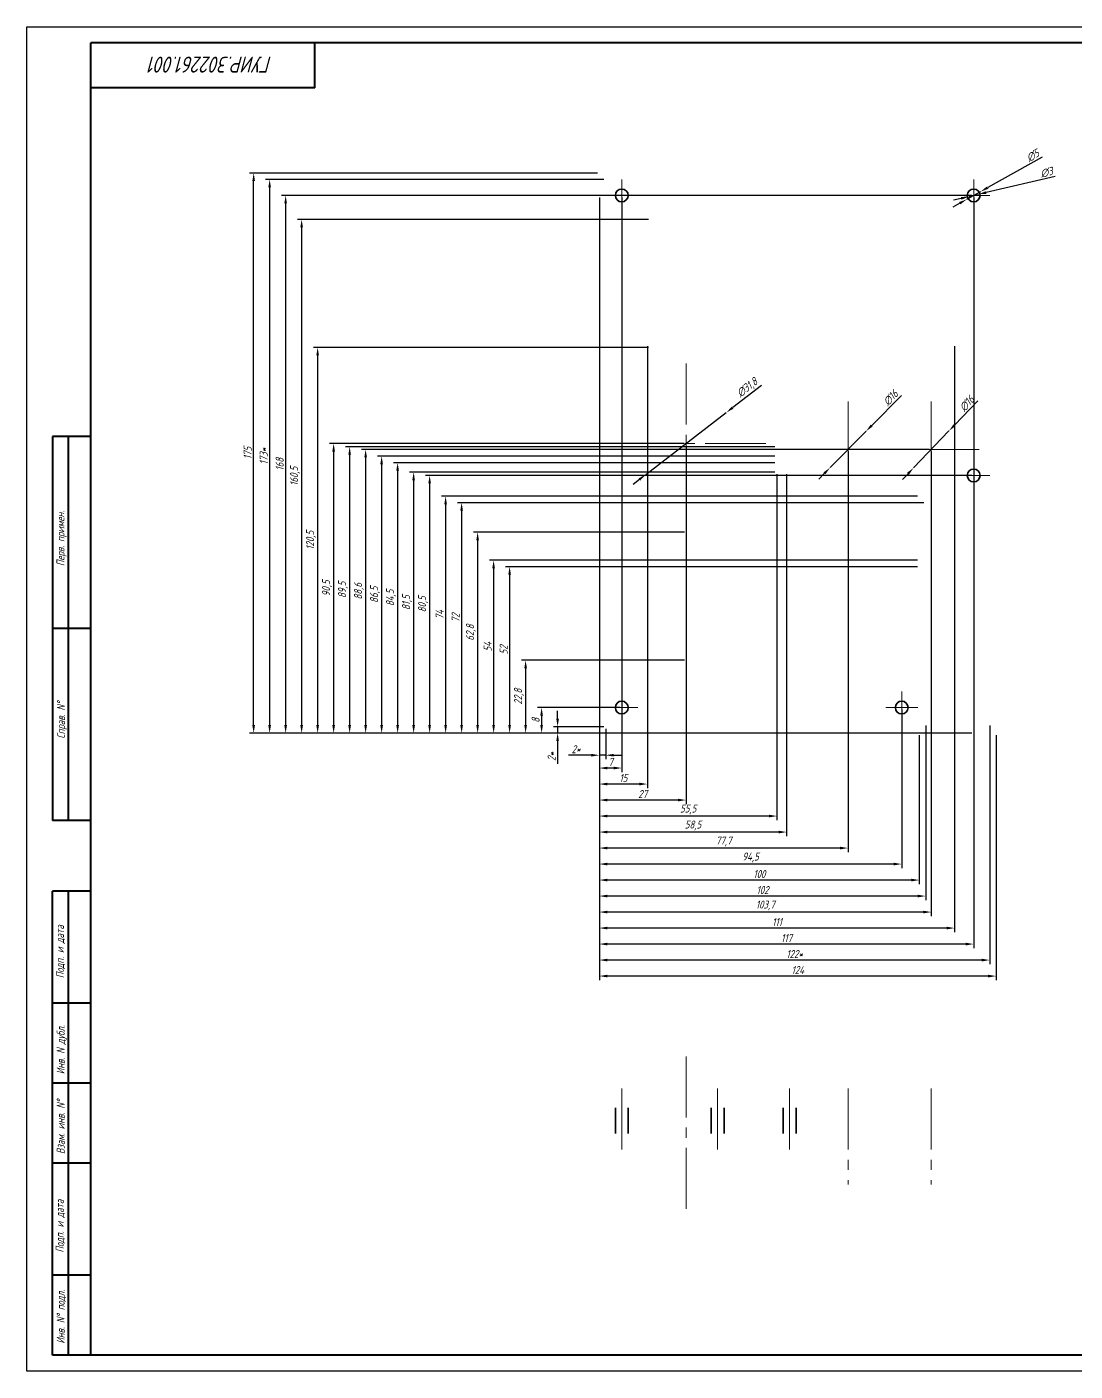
# Paper-space layout 'А2' of a CAD drawing. Header units: millimetres. Extents: x -3 to 920, y 0 to 420.
# Drawn here: x -3 to 324.6, y 0 to 420 of the extents above; entities that cross this region are included whole.
import ezdxf

# ---------------------------------------------------------------- set-up
doc = ezdxf.new("R2010")
doc.units = ezdxf.units.MM
doc.linetypes.add('CENTER2', pattern=[28.575, 19.05, -3.175, 3.175, -3.175])
doc.layers.add('KONTUR', color=7, linetype='Continuous')
for name, color, linetype, lineweight in [('MD_Видимые тонкие', 7, 'Continuous', 35), ('ОСИ', 1, 'CENTER2', 20), ('Основная', 7, 'Continuous', 40), ('текст', 7, 'Continuous', 30)]:
    doc.layers.add(name, color=color, linetype=linetype, lineweight=lineweight)
doc.styles.get("Standard").update_dxf_attribs({"font": '', "oblique": 15})
doc.styles.add('стиль рамки', font='romans.shx', dxfattribs={"width": 0.75, "oblique": 15, "height": 3.5})
doc.styles.get('Standard').set_extended_font_data('GOST type A')
doc.dimstyles.new('ISO-25', dxfattribs={"dimtxt": 2.5, "dimasz": 2.5, "dimexe": 1.25, "dimexo": 0.625, "dimtad": 1, "dimtxsty": 'Standard', "dimcen": 2.5, "dimadec": 0, "dimazin": 0, "dimtfac": 1, "dimtmove": 0, "dimatfit": 3, "dimfxl": 1, "dimarcsym": 0})

# ---------------------------------------------------------------- blocks, each defined once
blk = doc.blocks.new('*D52')
at = {"color": 0, "lineweight": -2, "transparency": 16777216}
for p, q in [((226.6, 307.96), (217.59, 301.03)), ((190.41, 280.12), (215.61, 299.51)), ((188.42, 278.59), (186.44, 277.07))]:
    blk.add_line(p, q, dxfattribs=at)
at = {"color": 0, "transparency": 16777216}
for points in [[(217.34, 301.36), (217.85, 300.7), (215.61, 299.51)], [(188.17, 278.92), (188.68, 278.26), (190.41, 280.12)]]:
    blk.add_solid(points, dxfattribs=at)
at = {"layer": 'Defpoints', "color": 0, "transparency": 16777216}
for p in [(215.61, 299.51), (190.41, 280.12)]:
    blk.add_point(p, dxfattribs=at)
at = {"color": 0, "transparency": 16777216, "insert": (222.22, 307.2), "char_height": 2.5, "attachment_point": 5, "rotation": 37.5715}
blk.add_mtext('∅31,8', dxfattribs=at)
blk = doc.blocks.new('*D53')
at = {"color": 0, "lineweight": -2, "transparency": 16777216}
for p, q in [((270.37, 304.87), (261.04, 295.44)), ((248.03, 282.28), (259.28, 293.66)), ((246.27, 280.51), (244.51, 278.73))]:
    blk.add_line(p, q, dxfattribs=at)
at = {"color": 0, "transparency": 16777216}
for points in [[(260.74, 295.73), (261.33, 295.14), (259.28, 293.66)], [(245.97, 280.8), (246.57, 280.21), (248.03, 282.28)]]:
    blk.add_solid(points, dxfattribs=at)
at = {"layer": 'Defpoints', "color": 0, "transparency": 16777216}
for p in [(259.28, 293.66), (248.03, 282.28)]:
    blk.add_point(p, dxfattribs=at)
at = {"color": 0, "transparency": 16777216, "insert": (266.96, 304.09), "char_height": 2.5, "attachment_point": 5, "rotation": 45.3124}
blk.add_mtext('∅16', dxfattribs=at)
blk = doc.blocks.new('*D54')
at = {"color": 0, "lineweight": -2, "transparency": 16777216}
for p, q in [((294.17, 303.14), (286.91, 295.56)), ((274.12, 282.19), (285.19, 293.75)), ((272.39, 280.39), (270.66, 278.58))]:
    blk.add_line(p, q, dxfattribs=at)
at = {"color": 0, "transparency": 16777216}
for points in [[(286.61, 295.84), (287.22, 295.27), (285.19, 293.75)], [(272.09, 280.67), (272.69, 280.1), (274.12, 282.19)]]:
    blk.add_solid(points, dxfattribs=at)
at = {"layer": 'Defpoints', "color": 0, "transparency": 16777216}
for p in [(285.19, 293.75), (274.12, 282.19)]:
    blk.add_point(p, dxfattribs=at)
at = {"color": 0, "transparency": 16777216, "insert": (290.77, 302.3), "char_height": 2.5, "attachment_point": 5, "rotation": 46.2521}
blk.add_mtext('∅16', dxfattribs=at)
blk = doc.blocks.new('*D55')
at = {"color": 0, "lineweight": -2, "transparency": 16777216}
for p, q in [((318.39, 373.25), (296.83, 368.24)), ((289.04, 366.43), (286.6, 365.86)), ((291.47, 367), (294.39, 367.68))]:
    blk.add_line(p, q, dxfattribs=at)
at = {"color": 0, "transparency": 16777216}
for points in [[(288.94, 366.84), (289.13, 366.02), (291.47, 367)], [(296.73, 368.65), (296.92, 367.84), (294.39, 367.68)]]:
    blk.add_solid(points, dxfattribs=at)
at = {"layer": 'Defpoints', "color": 0, "transparency": 16777216}
for p in [(291.47, 367), (294.39, 367.68)]:
    blk.add_point(p, dxfattribs=at)
at = {"color": 0, "transparency": 16777216, "insert": (315.7, 374.55), "char_height": 2.5, "attachment_point": 5, "rotation": 13.08}
blk.add_mtext('∅3', dxfattribs=at)
blk = doc.blocks.new('*D56')
at = {"color": 0, "lineweight": -2, "transparency": 16777216}
for p, q in [((314.34, 379.31), (297.3, 369.78)), ((290.75, 366.12), (295.11, 368.56)), ((288.57, 364.89), (286.39, 363.67))]:
    blk.add_line(p, q, dxfattribs=at)
at = {"color": 0, "transparency": 16777216}
for points in [[(297.09, 370.14), (297.5, 369.41), (295.11, 368.56)], [(288.37, 365.26), (288.77, 364.53), (290.75, 366.12)]]:
    blk.add_solid(points, dxfattribs=at)
at = {"layer": 'Defpoints', "color": 0, "transparency": 16777216}
for p in [(290.75, 366.12), (295.11, 368.56)]:
    blk.add_point(p, dxfattribs=at)
at = {"color": 0, "transparency": 16777216, "insert": (311.39, 379.81), "char_height": 2.5, "attachment_point": 5, "rotation": 29.2254}
blk.add_mtext('∅5', dxfattribs=at)
blk = doc.blocks.new('*D62')
at = {"color": 0, "lineweight": -2, "transparency": 16777216}
for p, q in [((175.93, 200.71), (175.93, 191.18)), ((177.93, 200.71), (177.93, 191.18)), ((173.43, 192.43), (166.33, 192.43)), ((177.93, 192.43), (175.93, 192.43)), ((180.43, 192.43), (182.93, 192.43))]:
    blk.add_line(p, q, dxfattribs=at)
at = {"color": 0, "transparency": 16777216}
for points in [[(173.43, 192.85), (173.43, 192.01), (175.93, 192.43)], [(180.43, 192.85), (180.43, 192.01), (177.93, 192.43)]]:
    blk.add_solid(points, dxfattribs=at)
at = {"layer": 'Defpoints', "color": 0, "transparency": 16777216}
for p in [(175.93, 201.34), (177.93, 201.34), (175.93, 192.43)]:
    blk.add_point(p, dxfattribs=at)
at = {"color": 0, "transparency": 16777216, "insert": (168.63, 194.31), "char_height": 2.5, "attachment_point": 5}
blk.add_mtext('2*', dxfattribs=at)
blk = doc.blocks.new('*D63')
at = {"color": 0, "lineweight": -2, "transparency": 16777216}
for p, q in [((182.93, 366.71), (182.93, 187.18)), ((175.93, 206.71), (175.93, 187.18)), ((180.43, 188.43), (178.43, 188.43))]:
    blk.add_line(p, q, dxfattribs=at)
at = {"color": 0, "transparency": 16777216}
for points in [[(178.43, 188.85), (178.43, 188.01), (175.93, 188.43)], [(180.43, 188.85), (180.43, 188.01), (182.93, 188.43)]]:
    blk.add_solid(points, dxfattribs=at)
at = {"layer": 'Defpoints', "color": 0, "transparency": 16777216}
for p in [(182.93, 367.34), (175.93, 207.34), (175.93, 188.43)]:
    blk.add_point(p, dxfattribs=at)
at = {"color": 0, "transparency": 16777216, "insert": (179.43, 190.31), "char_height": 2.5, "attachment_point": 5}
blk.add_mtext('7', dxfattribs=at)
blk = doc.blocks.new('*D64')
at = {"color": 0, "lineweight": -2, "transparency": 16777216}
for p, q in [((175.93, 320.21), (175.93, 182.18)), ((190.93, 320.21), (190.93, 182.18)), ((188.43, 183.43), (178.43, 183.43))]:
    blk.add_line(p, q, dxfattribs=at)
at = {"color": 0, "transparency": 16777216}
for points in [[(178.43, 183.85), (178.43, 183.01), (175.93, 183.43)], [(188.43, 183.85), (188.43, 183.01), (190.93, 183.43)]]:
    blk.add_solid(points, dxfattribs=at)
at = {"layer": 'Defpoints', "color": 0, "transparency": 16777216}
for p in [(175.93, 320.84), (190.93, 320.84), (175.93, 183.43)]:
    blk.add_point(p, dxfattribs=at)
at = {"color": 0, "transparency": 16777216, "insert": (183.43, 185.31), "char_height": 2.5, "attachment_point": 5}
blk.add_mtext('15', dxfattribs=at)
blk = doc.blocks.new('*D65')
at = {"color": 0, "lineweight": -2, "transparency": 16777216}
for p, q in [((175.93, 289.19), (175.93, 177.18)), ((203.01, 289.19), (203.01, 177.18)), ((200.51, 178.43), (178.43, 178.43))]:
    blk.add_line(p, q, dxfattribs=at)
at = {"color": 0, "transparency": 16777216}
for points in [[(178.43, 178.85), (178.43, 178.01), (175.93, 178.43)], [(200.51, 178.85), (200.51, 178.01), (203.01, 178.43)]]:
    blk.add_solid(points, dxfattribs=at)
at = {"layer": 'Defpoints', "color": 0, "transparency": 16777216}
for p in [(175.93, 289.81), (203.01, 289.81), (175.93, 178.43)]:
    blk.add_point(p, dxfattribs=at)
at = {"color": 0, "transparency": 16777216, "insert": (189.47, 180.31), "char_height": 2.5, "attachment_point": 5}
blk.add_mtext('27', dxfattribs=at)
blk = doc.blocks.new('*D66')
at = {"color": 0, "lineweight": -2, "transparency": 16777216}
for p, q in [((175.93, 280.21), (175.93, 172.18)), ((231.43, 280.21), (231.43, 172.18)), ((228.93, 173.43), (178.43, 173.43))]:
    blk.add_line(p, q, dxfattribs=at)
at = {"color": 0, "transparency": 16777216}
for points in [[(178.43, 173.85), (178.43, 173.01), (175.93, 173.43)], [(228.93, 173.85), (228.93, 173.01), (231.43, 173.43)]]:
    blk.add_solid(points, dxfattribs=at)
at = {"layer": 'Defpoints', "color": 0, "transparency": 16777216}
for p in [(175.93, 280.84), (231.43, 280.84), (175.93, 173.43)]:
    blk.add_point(p, dxfattribs=at)
at = {"color": 0, "transparency": 16777216, "insert": (203.68, 175.49), "char_height": 2.5, "attachment_point": 5}
blk.add_mtext('55,5', dxfattribs=at)
blk = doc.blocks.new('*D67')
at = {"color": 0, "lineweight": -2, "transparency": 16777216}
for p, q in [((175.93, 280.21), (175.93, 167.18)), ((234.43, 280.21), (234.43, 167.18)), ((231.93, 168.43), (178.43, 168.43))]:
    blk.add_line(p, q, dxfattribs=at)
at = {"color": 0, "transparency": 16777216}
for points in [[(178.43, 168.85), (178.43, 168.01), (175.93, 168.43)], [(231.93, 168.85), (231.93, 168.01), (234.43, 168.43)]]:
    blk.add_solid(points, dxfattribs=at)
at = {"layer": 'Defpoints', "color": 0, "transparency": 16777216}
for p in [(175.93, 280.84), (234.43, 280.84), (175.93, 168.43)]:
    blk.add_point(p, dxfattribs=at)
at = {"color": 0, "transparency": 16777216, "insert": (205.18, 170.49), "char_height": 2.5, "attachment_point": 5}
blk.add_mtext('58,5', dxfattribs=at)
blk = doc.blocks.new('*D68')
at = {"color": 0, "lineweight": -2, "transparency": 16777216}
for p, q in [((175.93, 287.35), (175.93, 162.18)), ((253.65, 287.35), (253.65, 162.18)), ((251.15, 163.43), (178.43, 163.43))]:
    blk.add_line(p, q, dxfattribs=at)
at = {"color": 0, "transparency": 16777216}
for points in [[(178.43, 163.85), (178.43, 163.01), (175.93, 163.43)], [(251.15, 163.85), (251.15, 163.01), (253.65, 163.43)]]:
    blk.add_solid(points, dxfattribs=at)
at = {"layer": 'Defpoints', "color": 0, "transparency": 16777216}
for p in [(175.93, 287.97), (253.65, 287.97), (175.93, 163.43)]:
    blk.add_point(p, dxfattribs=at)
at = {"color": 0, "transparency": 16777216, "insert": (214.79, 165.49), "char_height": 2.5, "attachment_point": 5}
blk.add_mtext('77,7', dxfattribs=at)
blk = doc.blocks.new('*D69')
at = {"color": 0, "lineweight": -2, "transparency": 16777216}
for p, q in [((175.93, 206.71), (175.93, 157.18)), ((270.43, 206.71), (270.43, 157.18)), ((267.93, 158.43), (178.43, 158.43))]:
    blk.add_line(p, q, dxfattribs=at)
at = {"color": 0, "transparency": 16777216}
for points in [[(178.43, 158.85), (178.43, 158.01), (175.93, 158.43)], [(267.93, 158.85), (267.93, 158.01), (270.43, 158.43)]]:
    blk.add_solid(points, dxfattribs=at)
at = {"layer": 'Defpoints', "color": 0, "transparency": 16777216}
for p in [(175.93, 207.34), (270.43, 207.34), (175.93, 158.43)]:
    blk.add_point(p, dxfattribs=at)
at = {"color": 0, "transparency": 16777216, "insert": (223.18, 160.49), "char_height": 2.5, "attachment_point": 5}
blk.add_mtext('94,5', dxfattribs=at)
blk = doc.blocks.new('*D70')
at = {"color": 0, "lineweight": -2, "transparency": 16777216}
for p, q in [((175.93, 198.71), (175.93, 152.18)), ((275.93, 198.71), (275.93, 152.18)), ((273.43, 153.43), (178.43, 153.43))]:
    blk.add_line(p, q, dxfattribs=at)
at = {"color": 0, "transparency": 16777216}
for points in [[(178.43, 153.85), (178.43, 153.01), (175.93, 153.43)], [(273.43, 153.85), (273.43, 153.01), (275.93, 153.43)]]:
    blk.add_solid(points, dxfattribs=at)
at = {"layer": 'Defpoints', "color": 0, "transparency": 16777216}
for p in [(175.93, 199.34), (275.93, 199.34), (175.93, 153.43)]:
    blk.add_point(p, dxfattribs=at)
at = {"color": 0, "transparency": 16777216, "insert": (225.93, 155.31), "char_height": 2.5, "attachment_point": 5}
blk.add_mtext('100', dxfattribs=at)
blk = doc.blocks.new('*D71')
at = {"color": 0, "lineweight": -2, "transparency": 16777216}
for p, q in [((175.93, 201.71), (175.93, 147.18)), ((277.93, 201.71), (277.93, 147.18)), ((275.43, 148.43), (178.43, 148.43))]:
    blk.add_line(p, q, dxfattribs=at)
at = {"color": 0, "transparency": 16777216}
for points in [[(178.43, 148.85), (178.43, 148.01), (175.93, 148.43)], [(275.43, 148.85), (275.43, 148.01), (277.93, 148.43)]]:
    blk.add_solid(points, dxfattribs=at)
at = {"layer": 'Defpoints', "color": 0, "transparency": 16777216}
for p in [(175.93, 202.34), (277.93, 202.34), (175.93, 148.43)]:
    blk.add_point(p, dxfattribs=at)
at = {"color": 0, "transparency": 16777216, "insert": (226.93, 150.31), "char_height": 2.5, "attachment_point": 5}
blk.add_mtext('102', dxfattribs=at)
blk = doc.blocks.new('*D72')
at = {"color": 0, "lineweight": -2, "transparency": 16777216}
for p, q in [((175.93, 287.35), (175.93, 142.18)), ((279.65, 287.35), (279.65, 142.18)), ((277.15, 143.43), (178.43, 143.43))]:
    blk.add_line(p, q, dxfattribs=at)
at = {"color": 0, "transparency": 16777216}
for points in [[(178.43, 143.85), (178.43, 143.01), (175.93, 143.43)], [(277.15, 143.85), (277.15, 143.01), (279.65, 143.43)]]:
    blk.add_solid(points, dxfattribs=at)
at = {"layer": 'Defpoints', "color": 0, "transparency": 16777216}
for p in [(175.93, 287.97), (279.65, 287.97), (175.93, 143.43)]:
    blk.add_point(p, dxfattribs=at)
at = {"color": 0, "transparency": 16777216, "insert": (227.79, 145.49), "char_height": 2.5, "attachment_point": 5}
blk.add_mtext('103,7', dxfattribs=at)
blk = doc.blocks.new('*D73')
at = {"color": 0, "lineweight": -2, "transparency": 16777216}
for p, q in [((175.93, 320.21), (175.93, 137.18)), ((286.93, 320.21), (286.93, 137.18)), ((284.43, 138.43), (178.43, 138.43))]:
    blk.add_line(p, q, dxfattribs=at)
at = {"color": 0, "transparency": 16777216}
for points in [[(178.43, 138.85), (178.43, 138.01), (175.93, 138.43)], [(284.43, 138.85), (284.43, 138.01), (286.93, 138.43)]]:
    blk.add_solid(points, dxfattribs=at)
at = {"layer": 'Defpoints', "color": 0, "transparency": 16777216}
for p in [(175.93, 320.84), (286.93, 320.84), (175.93, 138.43)]:
    blk.add_point(p, dxfattribs=at)
at = {"color": 0, "transparency": 16777216, "insert": (231.43, 140.31), "char_height": 2.5, "attachment_point": 5}
blk.add_mtext('111', dxfattribs=at)
blk = doc.blocks.new('*D74')
at = {"color": 0, "lineweight": -2, "transparency": 16777216}
for p, q in [((175.93, 366.71), (175.93, 132.18)), ((292.93, 366.71), (292.93, 132.18)), ((290.43, 133.43), (178.43, 133.43))]:
    blk.add_line(p, q, dxfattribs=at)
at = {"color": 0, "transparency": 16777216}
for points in [[(178.43, 133.85), (178.43, 133.01), (175.93, 133.43)], [(290.43, 133.85), (290.43, 133.01), (292.93, 133.43)]]:
    blk.add_solid(points, dxfattribs=at)
at = {"layer": 'Defpoints', "color": 0, "transparency": 16777216}
for p in [(175.93, 367.34), (292.93, 367.34), (175.93, 133.43)]:
    blk.add_point(p, dxfattribs=at)
at = {"color": 0, "transparency": 16777216, "insert": (234.43, 135.31), "char_height": 2.5, "attachment_point": 5}
blk.add_mtext('117', dxfattribs=at)
blk = doc.blocks.new('*D75')
at = {"color": 0, "lineweight": -2, "transparency": 16777216}
for p, q in [((175.93, 201.71), (175.93, 127.18)), ((297.93, 201.71), (297.93, 127.18)), ((295.43, 128.43), (178.43, 128.43))]:
    blk.add_line(p, q, dxfattribs=at)
at = {"color": 0, "transparency": 16777216}
for points in [[(178.43, 128.85), (178.43, 128.01), (175.93, 128.43)], [(295.43, 128.85), (295.43, 128.01), (297.93, 128.43)]]:
    blk.add_solid(points, dxfattribs=at)
at = {"layer": 'Defpoints', "color": 0, "transparency": 16777216}
for p in [(175.93, 202.34), (297.93, 202.34), (175.93, 128.43)]:
    blk.add_point(p, dxfattribs=at)
at = {"color": 0, "transparency": 16777216, "insert": (236.93, 130.31), "char_height": 2.5, "attachment_point": 5}
blk.add_mtext('122*', dxfattribs=at)
blk = doc.blocks.new('*D76')
at = {"color": 0, "lineweight": -2, "transparency": 16777216}
for p, q in [((175.93, 198.71), (175.93, 122.18)), ((299.93, 198.71), (299.93, 122.18)), ((297.43, 123.43), (178.43, 123.43))]:
    blk.add_line(p, q, dxfattribs=at)
at = {"color": 0, "transparency": 16777216}
for points in [[(178.43, 123.85), (178.43, 123.01), (175.93, 123.43)], [(297.43, 123.85), (297.43, 123.01), (299.93, 123.43)]]:
    blk.add_solid(points, dxfattribs=at)
at = {"layer": 'Defpoints', "color": 0, "transparency": 16777216}
for p in [(175.93, 199.34), (299.93, 199.34), (175.93, 123.43)]:
    blk.add_point(p, dxfattribs=at)
at = {"color": 0, "transparency": 16777216, "insert": (237.93, 125.31), "char_height": 2.5, "attachment_point": 5}
blk.add_mtext('124', dxfattribs=at)
blk = doc.blocks.new('*D79')
at = {"color": 0, "lineweight": -2, "transparency": 16777216}
for p, q in [((182.31, 207.34), (156.63, 207.34)), ((157.88, 204.84), (157.88, 201.84)), ((182.31, 199.34), (156.63, 199.34))]:
    blk.add_line(p, q, dxfattribs=at)
at = {"color": 0, "transparency": 16777216}
for points in [[(157.46, 204.84), (158.29, 204.84), (157.88, 207.34)], [(157.46, 201.84), (158.29, 201.84), (157.88, 199.34)]]:
    blk.add_solid(points, dxfattribs=at)
at = {"layer": 'Defpoints', "color": 0, "transparency": 16777216}
for p in [(182.93, 207.34), (157.88, 199.34), (182.93, 199.34)]:
    blk.add_point(p, dxfattribs=at)
at = {"color": 0, "transparency": 16777216, "insert": (156, 203.34), "char_height": 2.5, "attachment_point": 5, "rotation": 90}
blk.add_mtext('8', dxfattribs=at)
blk = doc.blocks.new('*D80')
at = {"color": 0, "lineweight": -2, "transparency": 16777216}
for p, q in [((202.55, 222.11), (151.63, 222.11)), ((152.88, 219.61), (152.88, 201.84)), ((202.55, 199.34), (151.63, 199.34))]:
    blk.add_line(p, q, dxfattribs=at)
at = {"color": 0, "transparency": 16777216}
for points in [[(152.46, 219.61), (153.29, 219.61), (152.88, 222.11)], [(152.46, 201.84), (153.29, 201.84), (152.88, 199.34)]]:
    blk.add_solid(points, dxfattribs=at)
at = {"layer": 'Defpoints', "color": 0, "transparency": 16777216}
for p in [(203.17, 222.11), (152.88, 199.34), (203.17, 199.34)]:
    blk.add_point(p, dxfattribs=at)
at = {"color": 0, "transparency": 16777216, "insert": (150.81, 210.73), "char_height": 2.5, "attachment_point": 5, "rotation": 90}
blk.add_mtext('22,8', dxfattribs=at)
blk = doc.blocks.new('*D81')
at = {"color": 0, "lineweight": -2, "transparency": 16777216}
for p, q in [((275.31, 251.34), (146.63, 251.34)), ((147.88, 248.84), (147.88, 201.84)), ((275.31, 199.34), (146.63, 199.34))]:
    blk.add_line(p, q, dxfattribs=at)
at = {"color": 0, "transparency": 16777216}
for points in [[(147.46, 248.84), (148.29, 248.84), (147.88, 251.34)], [(147.46, 201.84), (148.29, 201.84), (147.88, 199.34)]]:
    blk.add_solid(points, dxfattribs=at)
at = {"layer": 'Defpoints', "color": 0, "transparency": 16777216}
for p in [(275.93, 251.34), (147.88, 199.34), (275.93, 199.34)]:
    blk.add_point(p, dxfattribs=at)
at = {"color": 0, "transparency": 16777216, "insert": (146, 225.34), "char_height": 2.5, "attachment_point": 5, "rotation": 90}
blk.add_mtext('52', dxfattribs=at)
blk = doc.blocks.new('*D82')
at = {"color": 0, "lineweight": -2, "transparency": 16777216}
for p, q in [((275.31, 253.34), (141.63, 253.34)), ((142.88, 250.84), (142.88, 201.84)), ((275.31, 199.34), (141.63, 199.34))]:
    blk.add_line(p, q, dxfattribs=at)
at = {"color": 0, "transparency": 16777216}
for points in [[(142.46, 250.84), (143.29, 250.84), (142.88, 253.34)], [(142.46, 201.84), (143.29, 201.84), (142.88, 199.34)]]:
    blk.add_solid(points, dxfattribs=at)
at = {"layer": 'Defpoints', "color": 0, "transparency": 16777216}
for p in [(275.93, 253.34), (142.88, 199.34), (275.93, 199.34)]:
    blk.add_point(p, dxfattribs=at)
at = {"color": 0, "transparency": 16777216, "insert": (141, 226.34), "char_height": 2.5, "attachment_point": 5, "rotation": 90}
blk.add_mtext('54', dxfattribs=at)
blk = doc.blocks.new('*D83')
at = {"color": 0, "lineweight": -2, "transparency": 16777216}
for p, q in [((202.55, 262.11), (136.63, 262.11)), ((137.88, 259.61), (137.88, 201.84)), ((202.55, 199.34), (136.63, 199.34))]:
    blk.add_line(p, q, dxfattribs=at)
at = {"color": 0, "transparency": 16777216}
for points in [[(137.46, 259.61), (138.29, 259.61), (137.88, 262.11)], [(137.46, 201.84), (138.29, 201.84), (137.88, 199.34)]]:
    blk.add_solid(points, dxfattribs=at)
at = {"layer": 'Defpoints', "color": 0, "transparency": 16777216}
for p in [(203.17, 262.11), (137.88, 199.34), (203.17, 199.34)]:
    blk.add_point(p, dxfattribs=at)
at = {"color": 0, "transparency": 16777216, "insert": (135.81, 230.73), "char_height": 2.5, "attachment_point": 5, "rotation": 90}
blk.add_mtext('62,8', dxfattribs=at)
blk = doc.blocks.new('*D84')
at = {"color": 0, "lineweight": -2, "transparency": 16777216}
for p, q in [((277.31, 271.34), (131.63, 271.34)), ((132.88, 268.84), (132.88, 201.84)), ((277.31, 199.34), (131.63, 199.34))]:
    blk.add_line(p, q, dxfattribs=at)
at = {"color": 0, "transparency": 16777216}
for points in [[(132.46, 268.84), (133.29, 268.84), (132.88, 271.34)], [(132.46, 201.84), (133.29, 201.84), (132.88, 199.34)]]:
    blk.add_solid(points, dxfattribs=at)
at = {"layer": 'Defpoints', "color": 0, "transparency": 16777216}
for p in [(277.93, 271.34), (132.88, 199.34), (277.93, 199.34)]:
    blk.add_point(p, dxfattribs=at)
at = {"color": 0, "transparency": 16777216, "insert": (131, 235.34), "char_height": 2.5, "attachment_point": 5, "rotation": 90}
blk.add_mtext('72', dxfattribs=at)
blk = doc.blocks.new('*D85')
at = {"color": 0, "lineweight": -2, "transparency": 16777216}
for p, q in [((275.31, 273.34), (126.63, 273.34)), ((127.88, 270.84), (127.88, 201.84)), ((275.31, 199.34), (126.63, 199.34))]:
    blk.add_line(p, q, dxfattribs=at)
at = {"color": 0, "transparency": 16777216}
for points in [[(127.46, 270.84), (128.29, 270.84), (127.88, 273.34)], [(127.46, 201.84), (128.29, 201.84), (127.88, 199.34)]]:
    blk.add_solid(points, dxfattribs=at)
at = {"layer": 'Defpoints', "color": 0, "transparency": 16777216}
for p in [(275.93, 273.34), (127.88, 199.34), (275.93, 199.34)]:
    blk.add_point(p, dxfattribs=at)
at = {"color": 0, "transparency": 16777216, "insert": (126, 236.34), "char_height": 2.5, "attachment_point": 5, "rotation": 90}
blk.add_mtext('74', dxfattribs=at)
blk = doc.blocks.new('*D86')
at = {"color": 0, "lineweight": -2, "transparency": 16777216}
for p, q in [((292.31, 279.84), (121.63, 279.84)), ((122.88, 277.34), (122.88, 201.84)), ((292.31, 199.34), (121.63, 199.34))]:
    blk.add_line(p, q, dxfattribs=at)
at = {"color": 0, "transparency": 16777216}
for points in [[(122.46, 277.34), (123.29, 277.34), (122.88, 279.84)], [(122.46, 201.84), (123.29, 201.84), (122.88, 199.34)]]:
    blk.add_solid(points, dxfattribs=at)
at = {"layer": 'Defpoints', "color": 0, "transparency": 16777216}
for p in [(292.93, 279.84), (122.88, 199.34), (292.93, 199.34)]:
    blk.add_point(p, dxfattribs=at)
at = {"color": 0, "transparency": 16777216, "insert": (120.81, 239.59), "char_height": 2.5, "attachment_point": 5, "rotation": 90}
blk.add_mtext('80,5', dxfattribs=at)
blk = doc.blocks.new('*D87')
at = {"color": 0, "lineweight": -2, "transparency": 16777216}
for p, q in [((230.81, 280.84), (116.63, 280.84)), ((117.88, 278.34), (117.88, 201.84)), ((230.81, 199.34), (116.63, 199.34))]:
    blk.add_line(p, q, dxfattribs=at)
at = {"color": 0, "transparency": 16777216}
for points in [[(117.46, 278.34), (118.29, 278.34), (117.88, 280.84)], [(117.46, 201.84), (118.29, 201.84), (117.88, 199.34)]]:
    blk.add_solid(points, dxfattribs=at)
at = {"layer": 'Defpoints', "color": 0, "transparency": 16777216}
for p in [(231.43, 280.84), (117.88, 199.34), (231.43, 199.34)]:
    blk.add_point(p, dxfattribs=at)
at = {"color": 0, "transparency": 16777216, "insert": (115.81, 240.09), "char_height": 2.5, "attachment_point": 5, "rotation": 90}
blk.add_mtext('81,5', dxfattribs=at)
blk = doc.blocks.new('*D88')
at = {"color": 0, "lineweight": -2, "transparency": 16777216}
for p, q in [((230.81, 283.84), (111.63, 283.84)), ((112.88, 281.34), (112.88, 201.84)), ((230.81, 199.34), (111.63, 199.34))]:
    blk.add_line(p, q, dxfattribs=at)
at = {"color": 0, "transparency": 16777216}
for points in [[(112.46, 281.34), (113.29, 281.34), (112.88, 283.84)], [(112.46, 201.84), (113.29, 201.84), (112.88, 199.34)]]:
    blk.add_solid(points, dxfattribs=at)
at = {"layer": 'Defpoints', "color": 0, "transparency": 16777216}
for p in [(231.43, 283.84), (112.88, 199.34), (231.43, 199.34)]:
    blk.add_point(p, dxfattribs=at)
at = {"color": 0, "transparency": 16777216, "insert": (110.81, 241.59), "char_height": 2.5, "attachment_point": 5, "rotation": 90}
blk.add_mtext('84,5', dxfattribs=at)
blk = doc.blocks.new('*D89')
at = {"color": 0, "lineweight": -2, "transparency": 16777216}
for p, q in [((230.81, 285.84), (106.63, 285.84)), ((107.88, 283.34), (107.88, 201.84)), ((230.81, 199.34), (106.63, 199.34))]:
    blk.add_line(p, q, dxfattribs=at)
at = {"color": 0, "transparency": 16777216}
for points in [[(107.46, 283.34), (108.29, 283.34), (107.88, 285.84)], [(107.46, 201.84), (108.29, 201.84), (107.88, 199.34)]]:
    blk.add_solid(points, dxfattribs=at)
at = {"layer": 'Defpoints', "color": 0, "transparency": 16777216}
for p in [(231.43, 285.84), (107.88, 199.34), (231.43, 199.34)]:
    blk.add_point(p, dxfattribs=at)
at = {"color": 0, "transparency": 16777216, "insert": (105.81, 242.59), "char_height": 2.5, "attachment_point": 5, "rotation": 90}
blk.add_mtext('86,5', dxfattribs=at)
blk = doc.blocks.new('*D90')
at = {"color": 0, "lineweight": -2, "transparency": 16777216}
for p, q in [((279.03, 287.97), (101.63, 287.97)), ((102.88, 285.47), (102.88, 201.84)), ((279.03, 199.34), (101.63, 199.34))]:
    blk.add_line(p, q, dxfattribs=at)
at = {"color": 0, "transparency": 16777216}
for points in [[(102.46, 285.47), (103.29, 285.47), (102.88, 287.97)], [(102.46, 201.84), (103.29, 201.84), (102.88, 199.34)]]:
    blk.add_solid(points, dxfattribs=at)
at = {"layer": 'Defpoints', "color": 0, "transparency": 16777216}
for p in [(279.65, 287.97), (102.88, 199.34), (279.65, 199.34)]:
    blk.add_point(p, dxfattribs=at)
at = {"color": 0, "transparency": 16777216, "insert": (100.81, 243.65), "char_height": 2.5, "attachment_point": 5, "rotation": 90}
blk.add_mtext('88,6', dxfattribs=at)
blk = doc.blocks.new('*D91')
at = {"color": 0, "lineweight": -2, "transparency": 16777216}
for p, q in [((230.81, 288.84), (96.63, 288.84)), ((97.88, 286.34), (97.88, 201.84)), ((230.81, 199.34), (96.63, 199.34))]:
    blk.add_line(p, q, dxfattribs=at)
at = {"color": 0, "transparency": 16777216}
for points in [[(97.46, 286.34), (98.29, 286.34), (97.88, 288.84)], [(97.46, 201.84), (98.29, 201.84), (97.88, 199.34)]]:
    blk.add_solid(points, dxfattribs=at)
at = {"layer": 'Defpoints', "color": 0, "transparency": 16777216}
for p in [(231.43, 288.84), (97.88, 199.34), (231.43, 199.34)]:
    blk.add_point(p, dxfattribs=at)
at = {"color": 0, "transparency": 16777216, "insert": (95.81, 244.09), "char_height": 2.5, "attachment_point": 5, "rotation": 90}
blk.add_mtext('89,5', dxfattribs=at)
blk = doc.blocks.new('*D92')
at = {"color": 0, "lineweight": -2, "transparency": 16777216}
for p, q in [((202.38, 289.81), (91.63, 289.81)), ((92.88, 287.31), (92.88, 201.84)), ((202.38, 199.34), (91.63, 199.34))]:
    blk.add_line(p, q, dxfattribs=at)
at = {"color": 0, "transparency": 16777216}
for points in [[(92.46, 287.31), (93.29, 287.31), (92.88, 289.81)], [(92.46, 201.84), (93.29, 201.84), (92.88, 199.34)]]:
    blk.add_solid(points, dxfattribs=at)
at = {"layer": 'Defpoints', "color": 0, "transparency": 16777216}
for p in [(203.01, 289.81), (92.88, 199.34), (203.01, 199.34)]:
    blk.add_point(p, dxfattribs=at)
at = {"color": 0, "transparency": 16777216, "insert": (90.81, 244.57), "char_height": 2.5, "attachment_point": 5, "rotation": 90}
blk.add_mtext('90,5', dxfattribs=at)
blk = doc.blocks.new('*D93')
at = {"color": 0, "lineweight": -2, "transparency": 16777216}
for p, q in [((191.31, 319.84), (86.63, 319.84)), ((87.88, 317.34), (87.88, 201.84)), ((191.31, 199.34), (86.63, 199.34))]:
    blk.add_line(p, q, dxfattribs=at)
at = {"color": 0, "transparency": 16777216}
for points in [[(87.46, 317.34), (88.29, 317.34), (87.88, 319.84)], [(87.46, 201.84), (88.29, 201.84), (87.88, 199.34)]]:
    blk.add_solid(points, dxfattribs=at)
at = {"layer": 'Defpoints', "color": 0, "transparency": 16777216}
for p in [(191.93, 319.84), (87.88, 199.34), (191.93, 199.34)]:
    blk.add_point(p, dxfattribs=at)
at = {"color": 0, "transparency": 16777216, "insert": (85.81, 259.59), "char_height": 2.5, "attachment_point": 5, "rotation": 90}
blk.add_mtext('120,5', dxfattribs=at)
blk = doc.blocks.new('*D94')
at = {"color": 0, "lineweight": -2, "transparency": 16777216}
for p, q in [((191.31, 359.84), (81.63, 359.84)), ((82.88, 357.34), (82.88, 201.84)), ((191.31, 199.34), (81.63, 199.34))]:
    blk.add_line(p, q, dxfattribs=at)
at = {"color": 0, "transparency": 16777216}
for points in [[(82.46, 357.34), (83.29, 357.34), (82.88, 359.84)], [(82.46, 201.84), (83.29, 201.84), (82.88, 199.34)]]:
    blk.add_solid(points, dxfattribs=at)
at = {"layer": 'Defpoints', "color": 0, "transparency": 16777216}
for p in [(191.93, 359.84), (82.88, 199.34), (191.93, 199.34)]:
    blk.add_point(p, dxfattribs=at)
at = {"color": 0, "transparency": 16777216, "insert": (80.81, 279.59), "char_height": 2.5, "attachment_point": 5, "rotation": 90}
blk.add_mtext('160,5', dxfattribs=at)
blk = doc.blocks.new('*D95')
at = {"color": 0, "lineweight": -2, "transparency": 16777216}
for p, q in [((292.31, 367.34), (76.63, 367.34)), ((77.88, 364.84), (77.88, 201.84)), ((292.31, 199.34), (76.63, 199.34))]:
    blk.add_line(p, q, dxfattribs=at)
at = {"color": 0, "transparency": 16777216}
for points in [[(77.46, 364.84), (78.29, 364.84), (77.88, 367.34)], [(77.46, 201.84), (78.29, 201.84), (77.88, 199.34)]]:
    blk.add_solid(points, dxfattribs=at)
at = {"layer": 'Defpoints', "color": 0, "transparency": 16777216}
for p in [(292.93, 367.34), (77.88, 199.34), (292.93, 199.34)]:
    blk.add_point(p, dxfattribs=at)
at = {"color": 0, "transparency": 16777216, "insert": (76, 283.34), "char_height": 2.5, "attachment_point": 5, "rotation": 90}
blk.add_mtext('168', dxfattribs=at)
blk = doc.blocks.new('*D97')
at = {"color": 0, "lineweight": -2, "transparency": 16777216}
for p, q in [((177.31, 372.34), (71.63, 372.34)), ((72.88, 369.84), (72.88, 201.84)), ((177.31, 199.34), (71.63, 199.34))]:
    blk.add_line(p, q, dxfattribs=at)
at = {"color": 0, "transparency": 16777216}
for points in [[(72.46, 369.84), (73.29, 369.84), (72.88, 372.34)], [(72.46, 201.84), (73.29, 201.84), (72.88, 199.34)]]:
    blk.add_solid(points, dxfattribs=at)
at = {"layer": 'Defpoints', "color": 0, "transparency": 16777216}
for p in [(177.93, 372.34), (72.88, 199.34), (177.93, 199.34)]:
    blk.add_point(p, dxfattribs=at)
at = {"color": 0, "transparency": 16777216, "insert": (71, 285.84), "char_height": 2.5, "attachment_point": 5, "rotation": 90}
blk.add_mtext('173*', dxfattribs=at)
blk = doc.blocks.new('*D98')
at = {"color": 0, "lineweight": -2, "transparency": 16777216}
for p, q in [((175.31, 374.34), (66.63, 374.34)), ((67.88, 201.84), (67.88, 371.84)), ((175.31, 199.34), (66.63, 199.34))]:
    blk.add_line(p, q, dxfattribs=at)
at = {"color": 0, "transparency": 16777216}
for points in [[(67.46, 371.84), (68.29, 371.84), (67.88, 374.34)], [(67.46, 201.84), (68.29, 201.84), (67.88, 199.34)]]:
    blk.add_solid(points, dxfattribs=at)
at = {"layer": 'Defpoints', "color": 0, "transparency": 16777216}
for p in [(67.88, 374.34), (175.93, 374.34), (175.93, 199.34)]:
    blk.add_point(p, dxfattribs=at)
at = {"color": 0, "transparency": 16777216, "insert": (66, 286.84), "char_height": 2.5, "attachment_point": 5, "rotation": 90}
blk.add_mtext('175', dxfattribs=at)
blk = doc.blocks.new('*D99')
at = {"color": 0, "lineweight": -2, "transparency": 16777216}
for p, q in [((162.88, 203.84), (162.88, 206.34)), ((177.31, 201.34), (161.63, 201.34)), ((177.31, 199.34), (161.63, 199.34)), ((162.88, 201.34), (162.88, 199.34)), ((162.88, 196.84), (162.88, 189.73))]:
    blk.add_line(p, q, dxfattribs=at)
at = {"color": 0, "transparency": 16777216}
for points in [[(162.46, 203.84), (163.29, 203.84), (162.88, 201.34)], [(162.46, 196.84), (163.29, 196.84), (162.88, 199.34)]]:
    blk.add_solid(points, dxfattribs=at)
at = {"layer": 'Defpoints', "color": 0, "transparency": 16777216}
for p in [(162.88, 199.34), (177.93, 201.34), (177.93, 199.34)]:
    blk.add_point(p, dxfattribs=at)
at = {"color": 0, "transparency": 16777216, "insert": (161, 192.03), "char_height": 2.5, "attachment_point": 5, "rotation": 90}
blk.add_mtext('2*', dxfattribs=at)

psp = doc.layouts.new('А2')

# ---------------------------------------------------------------- linework, layer by layer
for p, q in [((72.877, 199.336), (67.877, 199.336)), ((77.877, 199.336), (72.877, 199.336)), ((82.877, 199.336), (77.877, 199.336)), ((87.877, 199.336), (82.877, 199.336)), ((92.877, 199.336), (87.877, 199.336)), ((97.877, 199.336), (92.877, 199.336)), ((102.877, 199.336), (97.877, 199.336)), ((107.877, 199.336), (102.877, 199.336)), ((112.877, 199.336), (107.877, 199.336)), ((117.877, 199.336), (112.877, 199.336)), ((122.877, 199.336), (117.877, 199.336)), ((127.877, 199.336), (122.877, 199.336)), ((132.877, 199.336), (127.877, 199.336)), ((137.877, 199.336), (132.877, 199.336)), ((142.877, 199.336), (137.877, 199.336)), ((147.877, 199.336), (142.877, 199.336)), ((152.877, 199.336), (147.877, 199.336)), ((157.877, 199.336), (152.877, 199.336)), ((162.877, 199.336), (157.877, 199.336)), ((175.933, 193.429), (175.933, 188.429)), ((175.933, 188.429), (175.933, 183.429)), ((175.933, 183.429), (175.933, 178.429)), ((175.933, 178.429), (175.933, 173.429)), ((175.933, 173.429), (175.933, 168.429)), ((175.933, 168.429), (175.933, 163.429)), ((175.933, 163.429), (175.933, 158.429)), ((175.933, 158.429), (175.933, 153.429)), ((175.933, 153.429), (175.933, 148.429)), ((175.933, 148.429), (175.933, 143.429)), ((175.933, 143.429), (175.933, 138.429)), ((175.933, 138.429), (175.933, 133.429)), ((175.933, 133.429), (175.933, 128.429)), ((175.933, 128.429), (175.933, 123.429))]:
    psp.add_line(p, q)
at = {"layer": 'KONTUR'}
for p, q in [((-3.001, 0), (-3.001, 420)), ((-3.001, 420), (593.999, 420)), ((593.999, 0), (-3.001, 0))]:
    psp.add_line(p, q, dxfattribs=at)
at = {"layer": 'MD_Видимые тонкие'}
for p, q in [((180.975, 74.263), (180.975, 82.263)), ((184.975, 74.263), (184.975, 82.263)), ((210.892, 74.263), (210.892, 82.263)), ((214.892, 74.263), (214.892, 82.263)), ((233.392, 74.263), (233.392, 82.263)), ((237.392, 74.263), (237.392, 82.263))]:
    psp.add_line(p, q, dxfattribs=at)
for centre in [(182.933, 367.336), (292.933, 367.336), (292.933, 279.836), (182.933, 207.336), (270.433, 207.336)]:
    psp.add_circle(centre, 2, dxfattribs=at)
at = {"layer": 'ОСИ'}
for p, q in [((182.933, 372.336), (182.933, 362.336)), ((292.933, 372.336), (292.933, 362.336)), ((187.933, 367.336), (177.933, 367.336)), ((297.933, 367.336), (287.933, 367.336)), ((203.008, 314.811), (203.008, 264.811)), ((253.653, 302.971), (253.653, 272.971)), ((279.653, 302.971), (279.653, 272.971)), ((228.008, 289.811), (178.008, 289.811)), ((268.653, 287.971), (238.653, 287.971)), ((294.653, 287.971), (264.653, 287.971)), ((292.933, 284.836), (292.933, 274.836)), ((297.933, 279.836), (287.933, 279.836)), ((182.933, 212.336), (182.933, 202.336)), ((270.433, 212.336), (270.433, 202.336)), ((187.933, 207.336), (177.933, 207.336)), ((275.433, 207.336), (265.433, 207.336)), ((203.008, 98.328), (203.008, 48.328)), ((182.975, 88.263), (182.975, 68.263)), ((212.892, 88.263), (212.892, 68.263)), ((235.392, 88.263), (235.392, 68.263)), ((253.653, 88.288), (253.653, 58.288)), ((279.653, 88.256), (279.653, 58.256))]:
    psp.add_line(p, q, dxfattribs=at)
at = {"layer": 'Основная'}
for p, q in [((16.999, 45), (16.999, 415)), ((588.999, 415), (16.999, 415)), ((86.999, 401), (86.999, 415)), ((86.999, 401), (16.999, 401)), ((4.999, 292), (4.999, 172)), ((16.999, 292), (4.999, 292)), ((9.999, 172), (9.999, 292)), ((16.999, 232), (4.999, 232)), ((16.999, 172), (4.999, 172)), ((4.999, 5), (4.999, 150)), ((16.999, 150), (4.999, 150)), ((9.999, 5), (9.999, 150)), ((16.999, 115), (4.999, 115)), ((16.999, 90), (4.999, 90)), ((16.999, 65), (4.999, 65)), ((16.999, 5), (16.999, 45)), ((16.999, 30), (4.999, 30)), ((588.999, 5), (4.999, 5))]:
    psp.add_line(p, q, dxfattribs=at)

# ---------------------------------------------------------------- texts
at = {"insert": (73.621, 405.713), "char_height": 5, "attachment_point": 1, "rotation": 180}
psp.add_mtext_dynamic_manual_height_columns('ГУИР.302261.001', width=110.0691, gutter_width=12.5, heights=[0], dxfattribs=at)
at = {"layer": 'текст', "style": 'стиль рамки', "oblique": 15, "width": 0.75}
for s, p in [('Перв. примен.', (8.752, 251.513)), ('Справ. N%%d', (8.907, 197.627)), ('Подп. и дата', (8.573, 122.77)), ('Инв. N дубл.', (8.818, 92.745)), ('Взам. инв. N%%d', (8.818, 67.818)), ('Подп. и дата', (8.523, 37.034)), ('Инв. N%%d подл.', (8.818, 8.567))]:
    psp.add_text(s, height=2.5, rotation=90, dxfattribs=at).set_placement(p)

# ---------------------------------------------------------------- dimensions: what is measured, and where the dimension line sits
for p1, p2, picture, middle in [((290.751, 366.115), (295.115, 368.556), '*D56', (312.309, 378.176)), ((291.472, 366.996), (294.394, 367.675), '*D55', (316.123, 372.724)), ((190.406, 280.116), (215.61, 299.506), '*D52', (223.479, 305.56)), ((248.028, 282.283), (259.279, 293.659), '*D53', (268.295, 302.772)), ((274.122, 282.192), (285.185, 293.75), '*D54', (292.13, 301.005))]:
    dim = psp.add_diameter_dim_2p(p1=p1, p2=p2, dimstyle='ISO-25', override={"dimlfac": -1})
    dim.commit()
    dim.dimension.update_dxf_attribs({"geometry": picture, "text_midpoint": middle, "dimtype": 163})
for base, p1, p2, picture, middle in [((67.877, 374.336), (175.933, 199.336), (175.933, 374.336), '*D98', (66.001, 286.836)), ((82.877, 199.336), (191.933, 359.836), (191.933, 199.336), '*D94', (80.813, 279.586)), ((87.877, 199.336), (191.933, 319.836), (191.933, 199.336), '*D93', (85.813, 259.586)), ((97.877, 199.336), (231.433, 288.836), (231.433, 199.336), '*D91', (95.813, 244.086)), ((107.877, 199.336), (231.433, 285.836), (231.433, 199.336), '*D89', (105.813, 242.586)), ((117.877, 199.336), (231.433, 280.836), (231.433, 199.336), '*D87', (115.813, 240.086)), ((127.877, 199.336), (275.933, 273.336), (275.933, 199.336), '*D85', (126.001, 236.336)), ((132.877, 199.336), (277.933, 271.336), (277.933, 199.336), '*D84', (131.001, 235.336)), ((142.877, 199.336), (275.933, 253.336), (275.933, 199.336), '*D82', (141.001, 226.336)), ((147.877, 199.336), (275.933, 251.336), (275.933, 199.336), '*D81', (146.001, 225.336)), ((157.877, 199.336), (182.933, 207.336), (182.933, 199.336), '*D79', (156.001, 203.336))]:
    dim = psp.add_linear_dim(base=base, p1=p1, p2=p2, angle=90, dimstyle='ISO-25', override={"dimlfac": -1})
    dim.commit()
    dim.dimension.update_dxf_attribs({"geometry": picture, "text_midpoint": middle})
for base, p1, p2, text, picture, middle in [((72.877, 199.336), (177.933, 372.336), (177.933, 199.336), '<>*', '*D97', (71.001, 285.836)), ((152.877, 199.336), (203.174, 222.115), (203.174, 199.336), '22,8', '*D80', (150.813, 210.725)), ((162.877, 199.336), (177.933, 201.336), (177.933, 199.336), '<>*', '*D99', (161.001, 192.033))]:
    dim = psp.add_linear_dim(base=base, p1=p1, p2=p2, angle=90, text=text, dimstyle='ISO-25', override={"dimlfac": -1})
    dim.commit()
    dim.dimension.update_dxf_attribs({"geometry": picture, "text_midpoint": middle})
for base, p1, p2, picture, middle in [((77.877, 199.336), (292.933, 367.336), (292.933, 199.336), '*D95', (76.001, 283.336)), ((112.877, 199.336), (231.433, 283.836), (231.433, 199.336), '*D88', (110.813, 241.586)), ((122.877, 199.336), (292.933, 279.836), (292.933, 199.336), '*D86', (120.813, 239.586))]:
    dim = psp.add_linear_dim(base=base, p1=p1, p2=p2, angle=90, dimstyle='ISO-25')
    dim.commit()
    dim.dimension.update_dxf_attribs({"geometry": picture, "text_midpoint": middle})
for base, p1, picture, middle in [((175.933, 188.429), (182.933, 367.336), '*D63', (179.433, 190.305)), ((175.933, 158.429), (270.433, 207.336), '*D69', (223.183, 160.493))]:
    dim = psp.add_linear_dim(base=base, p1=p1, p2=(175.933, 207.336), dimstyle='ISO-25')
    dim.commit()
    dim.dimension.update_dxf_attribs({"geometry": picture, "text_midpoint": middle})
for base, p1, p2, picture, middle in [((175.933, 133.429), (292.933, 367.336), (175.933, 367.336), '*D74', (234.433, 135.305)), ((175.933, 183.429), (190.933, 320.836), (175.933, 320.836), '*D64', (183.433, 185.305)), ((175.933, 138.429), (286.933, 320.836), (175.933, 320.836), '*D73', (231.433, 140.305)), ((175.933, 173.429), (231.433, 280.836), (175.933, 280.836), '*D66', (203.683, 175.493)), ((175.933, 168.429), (234.433, 280.836), (175.933, 280.836), '*D67', (205.183, 170.493)), ((175.933, 148.429), (277.933, 202.336), (175.933, 202.336), '*D71', (226.933, 150.305)), ((175.933, 153.429), (275.933, 199.336), (175.933, 199.336), '*D70', (225.933, 155.305)), ((175.933, 123.429), (299.933, 199.336), (175.933, 199.336), '*D76', (237.933, 125.305))]:
    dim = psp.add_linear_dim(base=base, p1=p1, p2=p2, dimstyle='ISO-25', override={"dimlfac": -1})
    dim.commit()
    dim.dimension.update_dxf_attribs({"geometry": picture, "text_midpoint": middle})
for base, p1, p2, text, picture, middle in [((92.877, 199.336), (203.008, 289.811), (203.008, 199.336), '90,5', '*D92', (90.813, 244.573)), ((102.877, 199.336), (279.653, 287.971), (279.653, 199.336), '88,6', '*D90', (100.813, 243.653)), ((137.877, 199.336), (203.174, 262.115), (203.174, 199.336), '62,8', '*D83', (135.813, 230.725))]:
    dim = psp.add_linear_dim(base=base, p1=p1, p2=p2, angle=90, text=text, dimstyle='ISO-25')
    dim.commit()
    dim.dimension.update_dxf_attribs({"geometry": picture, "text_midpoint": middle})
for base, p1, p2, text, picture, middle in [((175.933, 178.429), (203.008, 289.811), (175.933, 289.811), '27', '*D65', (189.47, 180.305)), ((175.933, 163.429), (253.653, 287.971), (175.933, 287.971), '77,7', '*D68', (214.793, 165.493)), ((175.933, 143.429), (279.653, 287.971), (175.933, 287.971), '103,7', '*D72', (227.793, 145.493)), ((175.933, 128.429), (297.933, 202.336), (175.933, 202.336), '<>*', '*D75', (236.933, 130.305)), ((175.933, 192.429), (177.933, 201.336), (175.933, 201.336), '<>*', '*D62', (168.63, 194.305))]:
    dim = psp.add_linear_dim(base=base, p1=p1, p2=p2, text=text, dimstyle='ISO-25', override={"dimlfac": -1})
    dim.commit()
    dim.dimension.update_dxf_attribs({"geometry": picture, "text_midpoint": middle})

doc.saveas('drawing.dxf')
